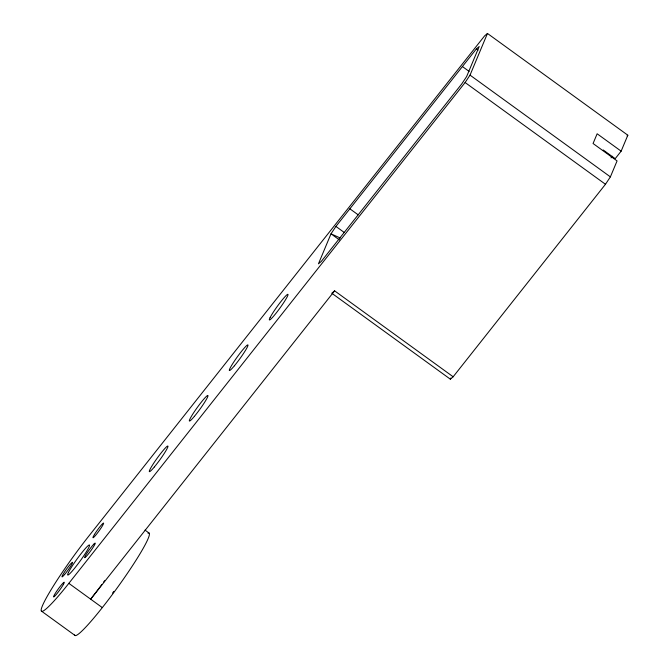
<?xml version="1.0" encoding="UTF-8"?>
<svg xmlns="http://www.w3.org/2000/svg" width="669" height="669" viewBox="0 0 669 669"><rect width="100%" height="100%" fill="white"/><g stroke="black" fill="none" stroke-linecap="round" stroke-linejoin="round"><path stroke-width="1" d="M487.458 33.45L484.632 35.842L88.367 536.663A63.187 6.289 -54.1 0 0 42.465 605.679A63.187 6.289 -54.1 0 0 68.84 583.343L465.106 82.521L470.031 75.129L487.458 33.45L627.823 135.205L621.141 151.169L615.204 158.67L603.204 149.973M621.141 151.169L597.141 133.775L593.069 143.509L617.069 160.911L610.387 176.875L605.47 184.276L453.156 376.772L334.617 290.839L331.791 293.231L450.329 379.164L450.781 378.077M335.922 226.423L331.004 233.816L318.452 263.82L321.279 261.428L461.719 83.943L466.636 76.542L479.188 46.537L476.361 48.929L335.922 226.423L344.326 232.511M334.617 290.839L90.658 599.156A63.187 6.289 -54.1 0 0 101.713 584.698M611.023 157.884L612.302 156.27M627.079 135.824L627.823 135.205M450.329 379.164L453.156 376.772M340.354 238.047L331.004 233.816L339.4 239.903M476.361 48.929L478.042 50.15M462.421 66.549L469.136 71.424M610.387 176.875L470.031 75.129M465.106 82.521L605.47 184.276M349.862 208.803L358.266 214.891M145.031 530.107L149.187 533.126M68.84 583.343L102.29 607.594M41.478 611.131L74.928 635.391M104.648 580.7A63.187 6.289 -54.1 0 1 103.478 582.306M147.974 533.118A63.187 6.289 -54.1 0 1 118.321 586.328A63.187 6.289 -54.1 0 1 74.669 634.906M113.738 591.471A56.422 5.62 -54.1 0 1 112.576 593.043M68.372 572.605L67.878 573.726A18.506 1.84 -54.1 0 0 74.669 568.182L76.316 566.108A18.506 1.84 -54.1 0 0 88.835 547.401L89.328 546.28A18.506 1.84 -54.1 0 0 82.538 551.825L80.89 553.899A18.506 1.84 -54.1 0 0 68.372 572.605M270.134 317.516L269.64 318.569A15.797 1.572 -54.1 0 0 277.677 311.118L279.14 309.17A15.797 1.572 -54.1 0 0 287.871 295.305A15.797 1.572 -54.1 0 0 282.494 299.595L281.114 301.309A15.797 1.572 -54.1 0 0 270.134 317.516M63.522 584.196L62.669 585.651A9.023 0.895 -54.1 0 1 54.256 596.606A9.023 0.895 -54.1 0 1 57.526 590.008L58.905 588.101A9.023 0.895 -54.1 0 1 63.522 584.196M94.538 534.355L93.685 535.81A9.023 0.895 -54.1 0 0 98.301 531.905L99.681 529.999A9.023 0.895 -54.1 0 0 102.951 523.401A9.023 0.895 -54.1 0 0 94.538 534.355M64.592 574.504L63.488 575.741A9.023 0.895 -54.1 0 1 64.617 571.853A9.023 0.895 -54.1 0 1 72.444 562.278L72.628 562.428A9.023 0.895 -54.1 0 1 64.592 574.504M93.719 544.265L92.615 545.503A9.023 0.895 -54.1 0 0 84.578 557.578L84.762 557.729A9.023 0.895 -54.1 0 0 92.59 548.154A9.023 0.895 -54.1 0 0 93.719 544.265M194.378 416.369A15.797 1.572 -54.1 0 0 207.992 395.622A15.797 1.572 -54.1 0 0 193.567 412.873A15.797 1.572 -54.1 0 0 194.378 416.369M154.363 466.945A15.797 1.572 -54.1 0 0 167.978 446.198A15.797 1.572 -54.1 0 0 153.552 463.441A15.797 1.572 -54.1 0 0 154.363 466.945M234.393 365.801A15.797 1.572 -54.1 0 0 248.007 345.053A15.797 1.572 -54.1 0 0 233.581 362.297A15.797 1.572 -54.1 0 0 234.393 365.801"/></g></svg>
